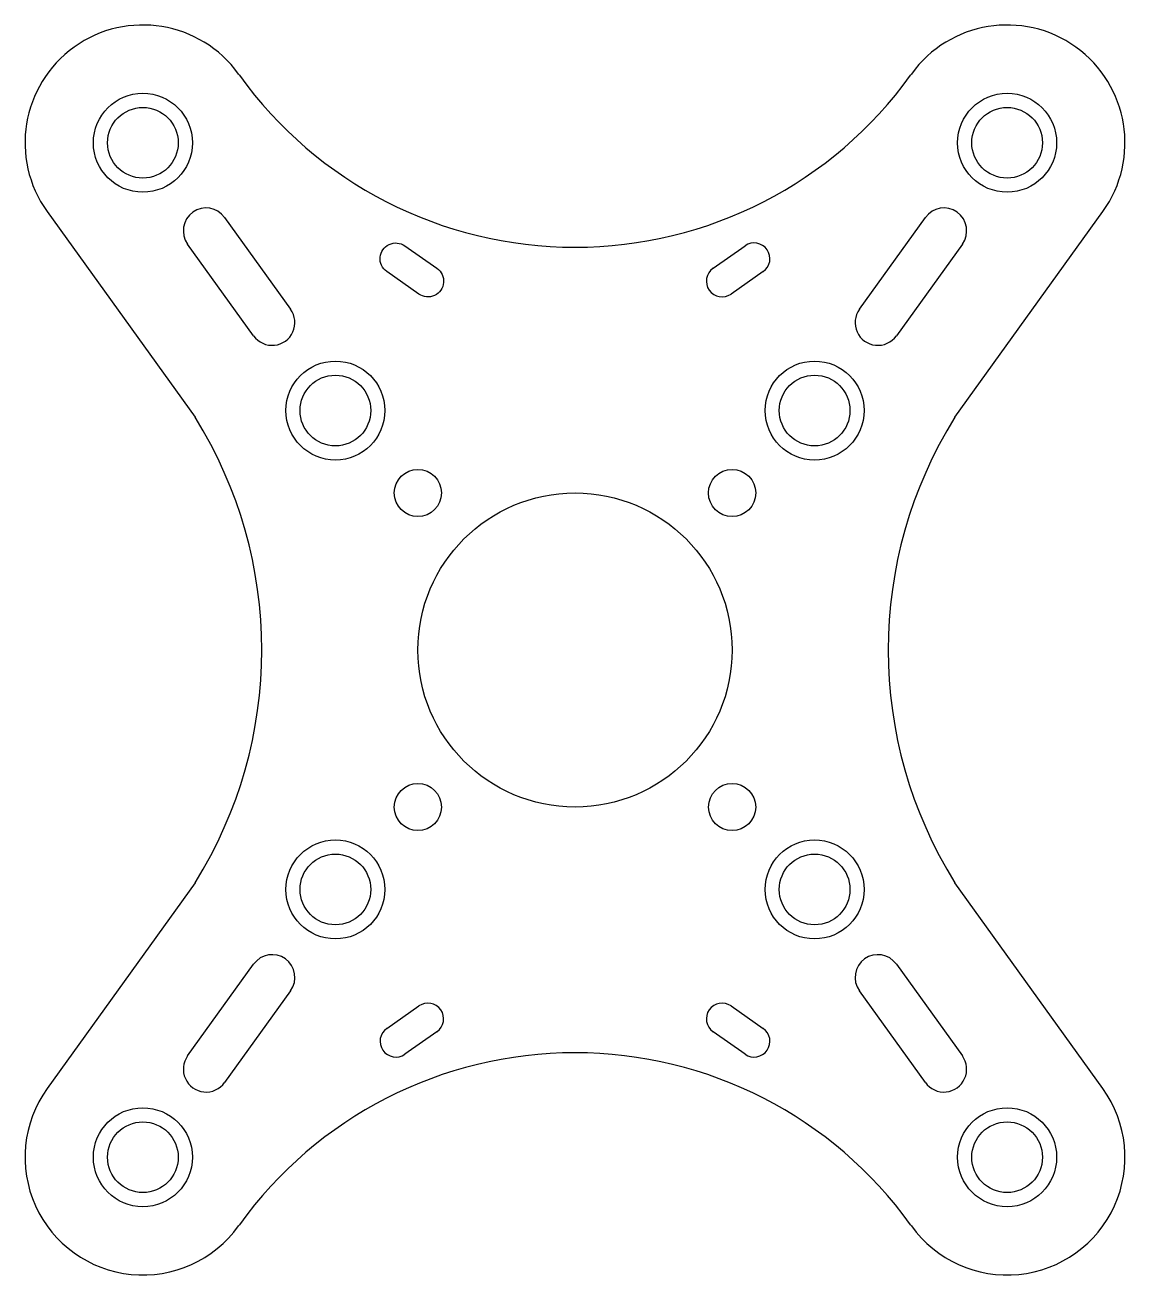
# Model space of a CAD drawing. Header units: millimetres. Extents: x -35 to 35, y -39.8 to 39.8.
import ezdxf

# ---------------------------------------------------------------- set-up
doc = ezdxf.new("R2010")
doc.units = ezdxf.units.MM
doc.header["$MEASUREMENT"] = 0
doc.layers.get('0').update_dxf_attribs({"true_color": 0xffffff})

msp = doc.modelspace()

# ---------------------------------------------------------------- linework, layer by layer
for p, q in [((-21.355, 36.599), (-21.414, 36.68)), ((21.414, 36.68), (21.355, 36.599)), ((-33.595, 27.927), (-24.177, 14.821)), ((24.177, 14.821), (33.595, 27.927)), ((-22.3, 27.547), (-18.099, 21.7)), ((18.099, 21.7), (22.3, 27.547)), ((-20.454, 20.007), (-24.655, 25.854)), ((8.785, 24.307), (10.833, 25.741)), ((24.655, 25.854), (20.454, 20.007)), ((11.98, 24.102), (9.932, 22.668)), ((-24.177, -14.821), (-33.595, -27.927)), ((33.595, -27.927), (24.177, -14.821)), ((-24.655, -25.854), (-20.454, -20.007)), ((20.454, -20.007), (24.655, -25.854)), ((-18.099, -21.7), (-22.3, -27.547)), ((22.3, -27.547), (18.099, -21.7)), ((-11.98, -24.102), (-9.932, -22.668)), ((9.932, -22.668), (11.98, -24.102)), ((-8.785, -24.307), (-10.833, -25.741)), ((10.833, -25.741), (8.785, -24.307)), ((-21.414, -36.68), (-21.355, -36.599)), ((21.355, -36.599), (21.414, -36.68))]:
    msp.add_line(p, q)
msp.add_lwpolyline([(-8.785, 24.307, -1), (-9.932, 22.668), (-11.98, 24.102, -1), (-10.833, 25.741)], format="xyb", close=True)
for centre, radius in [((-27.504, 32.304), 3.15), ((27.504, 32.304), 3.15), ((-27.504, 32.304), 2.25), ((27.504, 32.304), 2.25), ((-15.25, 15.25), 3.15), ((15.25, 15.25), 3.15), ((-15.25, 15.25), 2.25), ((15.25, 15.25), 2.25), ((-10, 10), 1.5), ((10, 10), 1.503), ((0, 0), 10), ((-10, -10), 1.5), ((10, -10), 1.5), ((-15.25, -15.25), 3.15), ((15.25, -15.25), 3.15), ((-15.25, -15.25), 2.25), ((15.25, -15.25), 2.25), ((-27.504, -32.304), 3.15), ((27.504, -32.304), 3.15), ((-27.504, -32.304), 2.25), ((27.504, -32.304), 2.25)]:
    msp.add_circle(centre, radius)
for centre, radius, start, end in [((-27.504, 32.304), 7.5, 35.7, 215.7), ((27.504, 32.304), 7.5, 324.3, 144.3), ((0, 51.945), 26.297, 215.7, 324.3), ((-23.478, 26.7), 1.45, 35.7, 215.7), ((23.478, 26.7), 1.45, 324.3, 144.3), ((11.407, 24.922), 1, 305, 125), ((9.359, 23.488), 1, 125, 305), ((-19.276, 20.853), 1.45, 215.7, 35.7), ((19.276, 20.853), 1.45, 144.3, 324.3), ((-47.939, 0), 28.005, 328.04788, 31.95212), ((47.939, 0), 28.005, 148.04788, 211.95212), ((-19.276, -20.853), 1.45, 324.3, 144.3), ((19.276, -20.853), 1.45, 35.7, 215.7), ((-9.359, -23.488), 1, 305, 125), ((9.359, -23.488), 1, 55, 235), ((-11.407, -24.922), 1, 125, 305), ((11.407, -24.922), 1, 235, 55), ((-23.478, -26.7), 1.45, 144.3, 324.3), ((0, -51.945), 26.297, 35.7, 144.3), ((23.478, -26.7), 1.45, 215.7, 35.7), ((-27.504, -32.304), 7.5, 144.3, 324.3), ((27.504, -32.304), 7.5, 215.7, 35.7)]:
    msp.add_arc(centre, radius, start, end)

doc.saveas('drawing.dxf')
